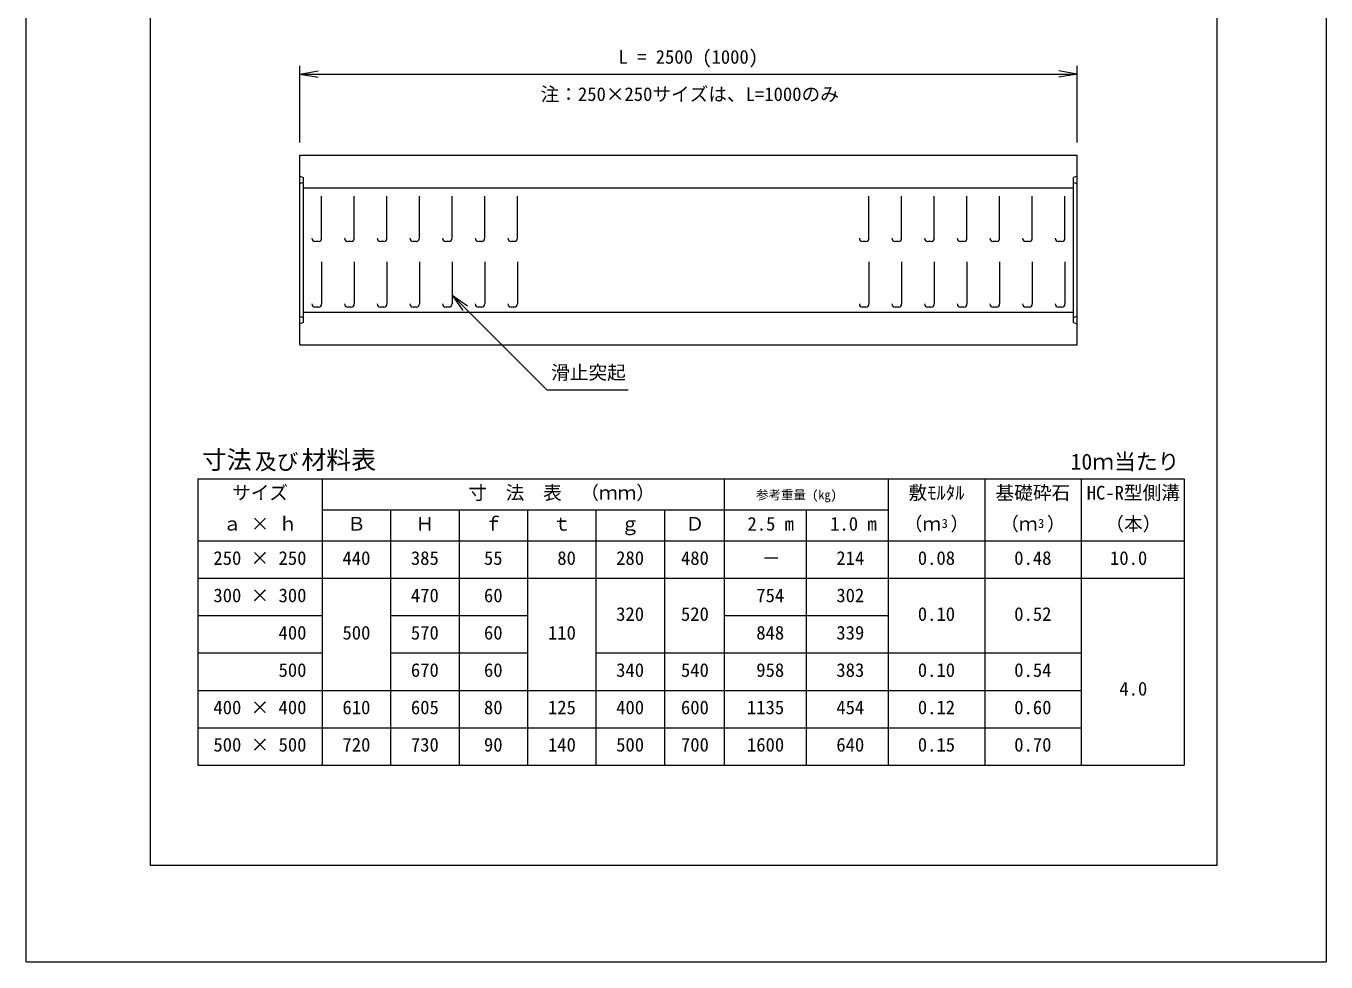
# Model space of a CAD drawing. Units: millimetres, scale not verified. Extents: x 5662 to 21676, y 2831 to 15264.
# Drawn here: x 5915 to 10095, y 9224 to 12232 of the extents above; entities that cross this region are included whole.
import ezdxf
from ezdxf.enums import TextEntityAlignment as Align

# ---------------------------------------------------------------- set-up
doc = ezdxf.new("R2010")
doc.units = ezdxf.units.MM
doc.header["$LTSCALE"] = 20
doc.layers.add('0_2', color=4, linetype='Continuous', lineweight=18)
doc.styles.add('ＭＳ ゴシック-5.0-0.0', font='')
doc.styles.get('ＭＳ ゴシック-5.0-0.0').set_extended_font_data('ＭＳ ゴシック-5.0-0.0')

msp = doc.modelspace()

# ---------------------------------------------------------------- linework, layer by layer
at = {"layer": '0_2'}
for p, q in [((5915.02, 9223.53), (5915.02, 15263.53)), ((10095.02, 15263.53), (10095.02, 9223.53)), ((6315.02, 9533.53), (6315.02, 14568.88)), ((9745.02, 9533.53), (9745.02, 14568.88)), ((6795.02, 11856.75), (6795.02, 12103.2)), ((6795.02, 12077.23), (6854.11, 12087.65)), ((9295.02, 12077.23), (9235.93, 12087.65)), ((9295.02, 11856.75), (9295.02, 12103.2)), ((6795.02, 12077.23), (9295.02, 12077.23)), ((6795.02, 12077.23), (6854.11, 12066.81)), ((9295.02, 12077.23), (9235.93, 12066.81)), ((6795.02, 11816.75), (9295.02, 11816.75)), ((6795.02, 11206.75), (6795.02, 11816.75)), ((9295.02, 11206.75), (9295.02, 11816.75)), ((6795.02, 11749.25), (6807.02, 11744.25)), ((9295.02, 11749.25), (9283.02, 11744.25)), ((6807.02, 11729.25), (6795.02, 11724.25)), ((6807.02, 11279.25), (6807.02, 11744.25)), ((6807.02, 11711.75), (9283.02, 11711.75)), ((9283.02, 11279.25), (9283.02, 11744.25)), ((9283.02, 11729.25), (9295.02, 11724.25)), ((6865.52, 11549.25), (6865.52, 11685.25)), ((6970.52, 11549.25), (6970.52, 11685.25)), ((7075.52, 11549.25), (7075.52, 11685.25)), ((7180.52, 11549.25), (7180.52, 11685.25)), ((7285.52, 11549.25), (7285.52, 11685.25)), ((7390.52, 11549.25), (7390.52, 11685.25)), ((7495.52, 11549.25), (7495.52, 11685.25)), ((8625.52, 11549.25), (8625.52, 11685.25)), ((8730.52, 11549.25), (8730.52, 11685.25)), ((8835.52, 11549.25), (8835.52, 11685.25)), ((8940.52, 11549.25), (8940.52, 11685.25)), ((9045.52, 11549.25), (9045.52, 11685.25)), ((9150.52, 11549.25), (9150.52, 11685.25)), ((9255.52, 11549.25), (9255.52, 11685.25)), ((6855.52, 11539.25), (6844.52, 11539.25)), ((6960.52, 11539.25), (6949.52, 11539.25)), ((7065.52, 11539.25), (7054.52, 11539.25)), ((7170.52, 11539.25), (7159.52, 11539.25)), ((7275.52, 11539.25), (7264.52, 11539.25)), ((7380.52, 11539.25), (7369.52, 11539.25)), ((7485.52, 11539.25), (7474.52, 11539.25)), ((8615.52, 11539.25), (8604.52, 11539.25)), ((8720.52, 11539.25), (8709.52, 11539.25)), ((8825.52, 11539.25), (8814.52, 11539.25)), ((8930.52, 11539.25), (8919.52, 11539.25)), ((9035.52, 11539.25), (9024.52, 11539.25)), ((9140.52, 11539.25), (9129.52, 11539.25)), ((9245.52, 11539.25), (9234.52, 11539.25)), ((6865.52, 11474.25), (6865.52, 11338.25)), ((6970.52, 11474.25), (6970.52, 11338.25)), ((7075.52, 11474.25), (7075.52, 11338.25)), ((7180.52, 11474.25), (7180.52, 11338.25)), ((7285.52, 11474.25), (7285.52, 11338.25)), ((7390.52, 11474.25), (7390.52, 11338.25)), ((7495.52, 11474.25), (7495.52, 11338.25)), ((8625.52, 11474.25), (8625.52, 11338.25)), ((8730.52, 11474.25), (8730.52, 11338.25)), ((8835.52, 11474.25), (8835.52, 11338.25)), ((8940.52, 11474.25), (8940.52, 11338.25)), ((9045.52, 11474.25), (9045.52, 11338.25)), ((9150.52, 11474.25), (9150.52, 11338.25)), ((9255.52, 11474.25), (9255.52, 11338.25)), ((6855.52, 11328.25), (6844.52, 11328.25)), ((6960.52, 11328.25), (6949.52, 11328.25)), ((7065.52, 11328.25), (7054.52, 11328.25)), ((7170.52, 11328.25), (7159.52, 11328.25)), ((7275.52, 11328.25), (7264.52, 11328.25)), ((7589.37, 11062.69), (7285.52, 11366.54)), ((7285.52, 11366.54), (7334.67, 11332.12)), ((7285.52, 11366.54), (7319.94, 11317.39)), ((7380.52, 11328.25), (7369.52, 11328.25)), ((7485.52, 11328.25), (7474.52, 11328.25)), ((8615.52, 11328.25), (8604.52, 11328.25)), ((8720.52, 11328.25), (8709.52, 11328.25)), ((8825.52, 11328.25), (8814.52, 11328.25)), ((8930.52, 11328.25), (8919.52, 11328.25)), ((9035.52, 11328.25), (9024.52, 11328.25)), ((9140.52, 11328.25), (9129.52, 11328.25)), ((9245.52, 11328.25), (9234.52, 11328.25)), ((6795.02, 11299.25), (6807.02, 11294.25)), ((6807.02, 11311.75), (9283.02, 11311.75)), ((9295.02, 11299.25), (9283.02, 11294.25)), ((6807.02, 11279.25), (6795.02, 11274.25)), ((9283.02, 11279.25), (9295.02, 11274.25)), ((6795.02, 11206.75), (9295.02, 11206.75)), ((7589.37, 11062.69), (7851.28, 11062.69)), ((6467.53, 10776.58), (6467.53, 9856.58)), ((6467.53, 10776.58), (9638.49, 10776.58)), ((6867.53, 10776.58), (6867.53, 9856.58)), ((8159.53, 10776.58), (8159.53, 9856.58)), ((8687.53, 10776.58), (8687.53, 9856.58)), ((8997.53, 10776.58), (8997.53, 9856.58)), ((9307.53, 10776.58), (9307.53, 9856.58)), ((9638.49, 10776.58), (9638.49, 9856.58)), ((6867.53, 10676.58), (8687.53, 10676.58)), ((7087.53, 10676.58), (7087.53, 9856.58)), ((7307.53, 10676.58), (7307.53, 9856.58)), ((7527.53, 10676.58), (7527.53, 9856.58)), ((7747.53, 10676.58), (7747.53, 9856.58)), ((7967.53, 10676.58), (7967.53, 9856.58)), ((8423.53, 10676.58), (8423.53, 9856.58)), ((6467.53, 10576.58), (9638.49, 10576.58)), ((6467.53, 10456.58), (9638.49, 10456.58)), ((6467.53, 10336.58), (6867.53, 10336.58)), ((7087.53, 10336.58), (7527.53, 10336.58)), ((8159.53, 10336.58), (8687.53, 10336.58)), ((6467.53, 10216.58), (6867.53, 10216.58)), ((7087.53, 10216.58), (7527.53, 10216.58)), ((7747.53, 10216.58), (8687.53, 10216.58)), ((8687.53, 10216.58), (9307.53, 10216.58)), ((6467.53, 10096.58), (8687.53, 10096.58)), ((8687.53, 10096.58), (9307.53, 10096.58)), ((6467.53, 9976.58), (8687.53, 9976.58)), ((8687.53, 9976.58), (9307.53, 9976.58)), ((6467.53, 9856.58), (9638.49, 9856.58)), ((9745.02, 9533.53), (6315.02, 9533.53)), ((5915.02, 9223.53), (10095.02, 9223.53))]:
    msp.add_line(p, q, dxfattribs=at)
for centre, start, end in [((6844.52, 11549.25), 180, 270), ((6855.52, 11549.25), 270, 0), ((6949.52, 11549.25), 180, 270), ((6960.52, 11549.25), 270, 0), ((7054.52, 11549.25), 180, 270), ((7065.52, 11549.25), 270, 0), ((7159.52, 11549.25), 180, 270), ((7170.52, 11549.25), 270, 0), ((7264.52, 11549.25), 180, 270), ((7275.52, 11549.25), 270, 0), ((7369.52, 11549.25), 180, 270), ((7380.52, 11549.25), 270, 0), ((7474.52, 11549.25), 180, 270), ((7485.52, 11549.25), 270, 0), ((8604.52, 11549.25), 180, 270), ((8615.52, 11549.25), 270, 0), ((8709.52, 11549.25), 180, 270), ((8720.52, 11549.25), 270, 0), ((8814.52, 11549.25), 180, 270), ((8825.52, 11549.25), 270, 0), ((8919.52, 11549.25), 180, 270), ((8930.52, 11549.25), 270, 0), ((9024.52, 11549.25), 180, 270), ((9035.52, 11549.25), 270, 0), ((9129.52, 11549.25), 180, 270), ((9140.52, 11549.25), 270, 0), ((9234.52, 11549.25), 180, 270), ((9245.52, 11549.25), 270, 0), ((6844.52, 11338.25), 180, 270), ((6855.52, 11338.25), 270, 0), ((6949.52, 11338.25), 180, 270), ((6960.52, 11338.25), 270, 0), ((7054.52, 11338.25), 180, 270), ((7065.52, 11338.25), 270, 0), ((7159.52, 11338.25), 180, 270), ((7170.52, 11338.25), 270, 0), ((7264.52, 11338.25), 180, 270), ((7275.52, 11338.25), 270, 0), ((7369.52, 11338.25), 180, 270), ((7380.52, 11338.25), 270, 0), ((7474.52, 11338.25), 180, 270), ((7485.52, 11338.25), 270, 0), ((8604.52, 11338.25), 180, 270), ((8615.52, 11338.25), 270, 0), ((8709.52, 11338.25), 180, 270), ((8720.52, 11338.25), 270, 0), ((8814.52, 11338.25), 180, 270), ((8825.52, 11338.25), 270, 0), ((8919.52, 11338.25), 180, 270), ((8930.52, 11338.25), 270, 0), ((9024.52, 11338.25), 180, 270), ((9035.52, 11338.25), 270, 0), ((9129.52, 11338.25), 180, 270), ((9140.52, 11338.25), 270, 0), ((9234.52, 11338.25), 180, 270), ((9245.52, 11338.25), 270, 0)]:
    msp.add_arc(centre, 10, start, end, dxfattribs=at)

# ---------------------------------------------------------------- texts
at = {"layer": '0_2', "color": 7, "style": 'ＭＳ ゴシック-5.0-0.0'}
for s, height, p in [('L = 2500 (1000)', 43.99, (7820.05, 12097.26)), ('注：250×250サイズは、L=1000のみ', 43.99, (7569.67, 11977.48)), ('滑止突起', 43.99, (7603.61, 11082.84)), ('寸法\u3000\u3000材料表', 58.65, (6480.53, 10790.59)), ('及び', 51.32, (6650.74, 10790.59)), ('10ｍ当たり', 51.32, (9273.68, 10790.59)), ('サイズ', 43.99, (6577.56, 10696.6)), ('寸\u3000法\u3000表  （ｍｍ）', 43.99, (7337.56, 10696.6)), ('参考重量 (kg)', 29.33, (8262.58, 10701.6)), ('敷ﾓﾙﾀﾙ', 43.99, (8752.59, 10696.61)), ('基礎砕石', 43.99, (9032.57, 10696.61)), ('HC-R型側溝', 43.99, (9325.53, 10696.61)), ('（ｍ ）', 43.99, (8737.59, 10596.61)), ('（ｍ ）', 43.99, (9047.57, 10596.61)), ('（本）', 43.99, (9385.53, 10596.61)), ('ａ × ｈ', 43.99, (6547.56, 10596.6)), ('Ｂ', 43.99, (6947.57, 10596.61)), ('Ｈ', 43.99, (7167.57, 10596.61)), ('ｆ', 43.99, (7387.57, 10596.61)), ('ｔ', 43.99, (7607.63, 10596.61)), ('ｇ', 43.99, (7827.57, 10596.6)), ('Ｄ', 43.99, (8035.93, 10596.6)), ('2.5 m', 43.99, (8234.8, 10596.6)), ('1.0 m', 43.99, (8500.69, 10596.6)), ('3', 29.33, (8858.98, 10609.42)), ('3', 29.33, (9168.96, 10609.42)), ('250 × 250', 43.99, (6517.57, 10486.58)), ('440', 43.99, (6932.6, 10486.58)), ('385', 43.99, (7152.57, 10486.58)), ('55', 43.99, (7387.58, 10486.58)), ('80', 43.99, (7623.33, 10486.58)), ('280', 43.99, (7812.57, 10486.58)), ('480', 43.99, (8020.93, 10486.58)), ('214', 43.99, (8520.59, 10486.58)), ('0.08', 43.99, (8782.6, 10486.58)), ('0.48', 43.99, (9092.57, 10486.58)), ('10.0', 43.99, (9400.58, 10486.58)), ('－', 43.99, (8280.81, 10486.58)), ('300 × 300', 43.99, (6517.57, 10366.61)), ('470', 43.99, (7152.57, 10366.6)), ('60', 43.99, (7387.58, 10366.6)), ('754', 43.99, (8263.17, 10366.6)), ('302', 43.99, (8520.59, 10366.6)), ('320', 43.99, (7812.57, 10306.6)), ('520', 43.99, (8020.93, 10306.6)), ('0.10', 43.99, (8782.6, 10306.61)), ('0.52', 43.99, (9092.57, 10306.61)), ('       400', 43.99, (6517.57, 10246.6)), ('500', 43.99, (6932.6, 10246.6)), ('570', 43.99, (7152.57, 10246.6)), ('60', 43.99, (7387.58, 10246.6)), ('110', 43.99, (7593.33, 10246.6)), ('848', 43.99, (8263.17, 10246.6)), ('339', 43.99, (8520.59, 10246.6)), ('       500', 43.99, (6517.57, 10126.6)), ('670', 43.99, (7152.57, 10126.6)), ('60', 43.99, (7387.58, 10126.6)), ('340', 43.99, (7812.57, 10126.6)), ('540', 43.99, (8020.93, 10126.6)), ('958', 43.99, (8263.17, 10126.6)), ('383', 43.99, (8520.59, 10126.6)), ('0.10', 43.99, (8782.6, 10126.61)), ('0.54', 43.99, (9092.57, 10126.61)), ('4.0', 43.99, (9430.58, 10066.59)), ('400 × 400', 43.99, (6517.57, 10006.6)), ('610', 43.99, (6932.6, 10006.58)), ('605', 43.99, (7152.57, 10006.6)), ('80', 43.99, (7387.58, 10006.6)), ('125', 43.99, (7593.33, 10006.58)), ('400', 43.99, (7812.57, 10006.58)), ('600', 43.99, (8020.93, 10006.58)), ('1135', 43.99, (8233.17, 10006.6)), (' 454', 43.99, (8490.59, 10006.6)), ('0.12', 43.99, (8782.6, 10006.59)), ('0.60', 43.99, (9092.57, 10006.59)), ('500 × 500', 43.99, (6517.57, 9886.6)), ('720', 43.99, (6932.6, 9886.6)), ('730', 43.99, (7152.57, 9886.6)), ('90', 43.99, (7387.58, 9886.6)), ('140', 43.99, (7593.33, 9886.6)), ('500', 43.99, (7812.57, 9886.6)), ('700', 43.99, (8020.93, 9886.6)), ('1600', 43.99, (8233.17, 9886.6)), (' 640', 43.99, (8490.59, 9886.6)), ('0.15', 43.99, (8782.6, 9886.61)), ('0.70', 43.99, (9092.57, 9886.61))]:
    msp.add_text(s, height=height, dxfattribs=at).set_placement(p, align=Align.BOTTOM_LEFT)

doc.saveas('drawing.dxf')
